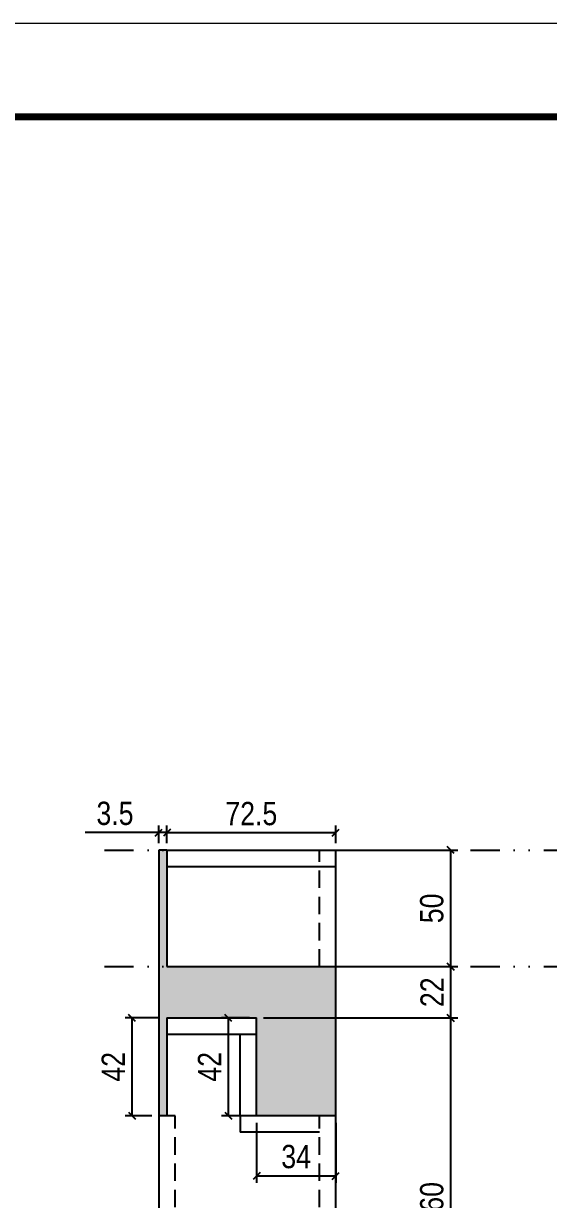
# Model space of a CAD drawing. Extents: x 14400 to 27878, y -21631 to 6985.
# Drawn here: x 14783 to 15009, y -9600 to -9095 of the extents above; entities that cross this region are included whole.
import ezdxf

# ---------------------------------------------------------------- set-up
doc = ezdxf.new("R2010")
doc.units = 0
for name, pattern in [('DASHED', [0.75, 0.5, -0.25]), ('DIVIDE2', [0.625, 0.25, -0.125, 0, -0.125, 0, -0.125]), ('HIDDEN', [0.375, 0.25, -0.125])]:
    doc.linetypes.add(name, pattern=pattern)
for name, color, linetype in [('COTA', 241, 'Continuous'), ('Nível', 160, 'Continuous'), ('Painéis', 200, 'Continuous'), ('SARR_2.2x7', 40, 'Continuous'), ('Sarrafo de Pressão', 42, 'HIDDEN')]:
    doc.layers.add(name, color=color, linetype=linetype)
doc.layers.add('Folhas', color=255, linetype='Continuous', lineweight=9)
doc.layers.add('SARRAFO DE PRESSAO', color=251, linetype='DASHED', lineweight=9)
doc.styles.add('COTA TECNICA', font='techl___.ttf', dxfattribs={"height": 10})
doc.dimstyles.new('PAINEL', dxfattribs={"dimtxt": 10, "dimasz": 3, "dimexe": 3, "dimexo": 3, "dimgap": 3, "dimtad": 1, "dimdec": 1, "dimzin": 12, "dimdsep": 46, "dimtxsty": 'COTA TECNICA', "dimblk1": 'OBLIQUE', "dimblk2": 'OBLIQUE', "dimsah": 1, "dimcen": 0.9, "dimclrd": 4, "dimclre": 4, "dimclrt": 240, "dimadec": 1, "dimazin": 3, "dimtfac": 1, "dimtdec": 1, "dimtmove": 0, "dimatfit": 3, "dimfxl": 1, "dimtolj": 1, "dimtzin": 12, "dimarcsym": 0})

# ---------------------------------------------------------------- blocks, each defined once
blk = doc.blocks.new('9999999999')
at = {"layer": 'Folhas'}
blk.add_lwpolyline([(98138.98, 34190.21), (99623.98, 34190.21), (99623.98, 35240.21), (98138.98, 35240.21)], close=True, dxfattribs=at)
at = {"layer": 'Folhas', "color": 30, "const_width": 3}
blk.add_lwpolyline([(98213.98, 34230.21), (99583.98, 34230.21), (99583.98, 35200.21), (98213.98, 35200.21)], close=True, dxfattribs=at)
blk = doc.blocks.new('_Oblique')
at = {"color": 0, "linetype": 'ByBlock', "lineweight": -2}
blk.add_line((-0.5, -0.5), (0.5, 0.5), dxfattribs=at)
blk = doc.blocks.new('*D2685')
at = {"layer": 'COTA', "color": 4, "lineweight": -2, "transparency": 16777216}
for p, q in [((14886.28, -9522.04), (14969.65, -9522.04)), ((14966.65, -9682.04), (14966.65, -9522.04)), ((14920.28, -9682.04), (14969.65, -9682.04))]:
    blk.add_line(p, q, dxfattribs=at)
at = {"layer": 'Defpoints', "color": 0, "transparency": 16777216}
for p in [(14883.28, -9522.04), (14966.65, -9522.04), (14917.28, -9682.04)]:
    blk.add_point(p, dxfattribs=at)
at = {"layer": 'COTA', "color": 4, "lineweight": -2, "transparency": 16777216, "xscale": 3, "yscale": 3, "zscale": 3}
for p, rotation in [((14966.65, -9522.04), 90), ((14966.65, -9682.04), 270)]:
    blk.add_blockref('_Oblique', p, dxfattribs=dict(at, rotation=rotation))
at = {"layer": 'COTA', "color": 240, "transparency": 16777216, "insert": (14958.55, -9602.04), "char_height": 10, "attachment_point": 5, "rotation": 90, "style": 'COTA TECNICA'}
blk.add_mtext('\\A1;160', dxfattribs=at)
blk = doc.blocks.new('*D2682')
at = {"layer": 'COTA', "color": 4, "lineweight": -2, "transparency": 16777216}
for p, q in [((14920.28, -9500.04), (14969.65, -9500.04)), ((14966.65, -9522.04), (14966.65, -9500.04)), ((14886.28, -9522.04), (14969.65, -9522.04))]:
    blk.add_line(p, q, dxfattribs=at)
at = {"layer": 'Defpoints', "color": 0, "transparency": 16777216}
for p in [(14917.28, -9500.04), (14966.65, -9500.04), (14883.28, -9522.04)]:
    blk.add_point(p, dxfattribs=at)
at = {"layer": 'COTA', "color": 4, "lineweight": -2, "transparency": 16777216, "xscale": 3, "yscale": 3, "zscale": 3}
for p, rotation in [((14966.65, -9500.04), 90), ((14966.65, -9522.04), 270)]:
    blk.add_blockref('_Oblique', p, dxfattribs=dict(at, rotation=rotation))
at = {"layer": 'COTA', "color": 240, "transparency": 16777216, "insert": (14958.65, -9511.04), "char_height": 10, "attachment_point": 5, "rotation": 90, "style": 'COTA TECNICA'}
blk.add_mtext('\\A1;22', dxfattribs=at)
blk = doc.blocks.new('*D3104')
at = {"layer": 'COTA', "color": 4, "lineweight": -2, "transparency": 16777216}
for p, q in [((14920.28, -9450.04), (14969.65, -9450.04)), ((14966.65, -9500.04), (14966.65, -9450.04)), ((14920.28, -9500.04), (14969.65, -9500.04))]:
    blk.add_line(p, q, dxfattribs=at)
at = {"layer": 'Defpoints', "color": 0, "transparency": 16777216}
for p in [(14917.28, -9450.04), (14966.65, -9450.04), (14917.28, -9500.04)]:
    blk.add_point(p, dxfattribs=at)
at = {"layer": 'COTA', "color": 4, "lineweight": -2, "transparency": 16777216, "xscale": 3, "yscale": 3, "zscale": 3}
for p, rotation in [((14966.65, -9450.04), 90), ((14966.65, -9500.04), 270)]:
    blk.add_blockref('_Oblique', p, dxfattribs=dict(at, rotation=rotation))
at = {"layer": 'COTA', "color": 240, "transparency": 16777216, "insert": (14958.54, -9475.04), "char_height": 10, "attachment_point": 5, "rotation": 90, "style": 'COTA TECNICA'}
blk.add_mtext('\\A1;50', dxfattribs=at)
blk = doc.blocks.new('*D3105')
at = {"layer": 'COTA', "color": 4, "lineweight": -2, "transparency": 16777216}
for p, q in [((14841.78, -9522.04), (14826.83, -9522.04)), ((14829.83, -9564.04), (14829.83, -9522.04)), ((14838.28, -9564.04), (14826.83, -9564.04))]:
    blk.add_line(p, q, dxfattribs=at)
at = {"layer": 'Defpoints', "color": 0, "transparency": 16777216}
for p in [(14829.83, -9522.04), (14844.78, -9522.04), (14841.28, -9564.04)]:
    blk.add_point(p, dxfattribs=at)
at = {"layer": 'COTA', "color": 4, "lineweight": -2, "transparency": 16777216, "xscale": 3, "yscale": 3, "zscale": 3}
for p, rotation in [((14829.83, -9522.04), 90), ((14829.83, -9564.04), 270)]:
    blk.add_blockref('_Oblique', p, dxfattribs=dict(at, rotation=rotation))
at = {"layer": 'COTA', "color": 240, "transparency": 16777216, "insert": (14821.75, -9543.04), "char_height": 10, "attachment_point": 5, "rotation": 90, "style": 'COTA TECNICA'}
blk.add_mtext('\\A1;42', dxfattribs=at)
blk = doc.blocks.new('*D3106')
at = {"layer": 'COTA', "color": 4, "lineweight": -2, "transparency": 16777216}
for p, q in [((14841.28, -9447.04), (14841.28, -9439.54)), ((14844.78, -9447.04), (14844.78, -9439.54)), ((14841.28, -9442.54), (14809.67, -9442.54)), ((14844.78, -9442.54), (14841.28, -9442.54)), ((14844.78, -9442.54), (14847.78, -9442.54))]:
    blk.add_line(p, q, dxfattribs=at)
at = {"layer": 'Defpoints', "color": 0, "transparency": 16777216}
for p in [(14841.28, -9442.54), (14841.28, -9450.04), (14844.78, -9450.04)]:
    blk.add_point(p, dxfattribs=at)
at = {"layer": 'COTA', "color": 4, "lineweight": -2, "transparency": 16777216, "xscale": 3, "yscale": 3, "zscale": 3}
blk.add_blockref('_Oblique', (14841.28, -9442.54), dxfattribs=at)
at = {"layer": 'COTA', "color": 4, "lineweight": -2, "transparency": 16777216, "xscale": 3, "yscale": 3, "zscale": 3, "rotation": 180}
blk.add_blockref('_Oblique', (14844.78, -9442.54), dxfattribs=at)
at = {"layer": 'COTA', "color": 240, "transparency": 16777216, "insert": (14822.48, -9434.32), "char_height": 10, "attachment_point": 5, "style": 'COTA TECNICA'}
blk.add_mtext('\\A1;3.5', dxfattribs=at)
blk = doc.blocks.new('*D3107')
at = {"layer": 'COTA', "color": 4, "lineweight": -2, "transparency": 16777216}
for p, q in [((14844.78, -9447.04), (14844.78, -9439.54)), ((14917.28, -9447.04), (14917.28, -9439.54)), ((14844.78, -9442.54), (14917.28, -9442.54))]:
    blk.add_line(p, q, dxfattribs=at)
at = {"layer": 'Defpoints', "color": 0, "transparency": 16777216}
for p in [(14917.28, -9442.54), (14844.78, -9450.04), (14917.28, -9450.04)]:
    blk.add_point(p, dxfattribs=at)
at = {"layer": 'COTA', "color": 4, "lineweight": -2, "transparency": 16777216, "xscale": 3, "yscale": 3, "zscale": 3, "rotation": 180}
blk.add_blockref('_Oblique', (14844.78, -9442.54), dxfattribs=at)
at = {"layer": 'COTA', "color": 4, "lineweight": -2, "transparency": 16777216, "xscale": 3, "yscale": 3, "zscale": 3}
blk.add_blockref('_Oblique', (14917.28, -9442.54), dxfattribs=at)
at = {"layer": 'COTA', "color": 240, "transparency": 16777216, "insert": (14881.03, -9434.43), "char_height": 10, "attachment_point": 5, "style": 'COTA TECNICA'}
blk.add_mtext('\\A1;72.5', dxfattribs=at)
blk = doc.blocks.new('*D3108')
at = {"layer": 'COTA', "color": 4, "lineweight": -2, "transparency": 16777216}
for p, q in [((14880.28, -9522.04), (14868.16, -9522.04)), ((14871.16, -9564.04), (14871.16, -9522.04)), ((14880.28, -9564.04), (14868.16, -9564.04))]:
    blk.add_line(p, q, dxfattribs=at)
at = {"layer": 'Defpoints', "color": 0, "transparency": 16777216}
for p in [(14871.16, -9522.04), (14883.28, -9522.04), (14883.28, -9564.04)]:
    blk.add_point(p, dxfattribs=at)
at = {"layer": 'COTA', "color": 4, "lineweight": -2, "transparency": 16777216, "xscale": 3, "yscale": 3, "zscale": 3}
for p, rotation in [((14871.16, -9522.04), 90), ((14871.16, -9564.04), 270)]:
    blk.add_blockref('_Oblique', p, dxfattribs=dict(at, rotation=rotation))
at = {"layer": 'COTA', "color": 240, "transparency": 16777216, "insert": (14863.09, -9543.04), "char_height": 10, "attachment_point": 5, "rotation": 90, "style": 'COTA TECNICA'}
blk.add_mtext('\\A1;42', dxfattribs=at)
blk = doc.blocks.new('*D3109')
at = {"layer": 'COTA', "color": 4, "lineweight": -2, "transparency": 16777216}
for p, q in [((14883.28, -9567.04), (14883.28, -9592.84)), ((14917.28, -9567.04), (14917.28, -9592.84)), ((14883.28, -9589.84), (14917.28, -9589.84))]:
    blk.add_line(p, q, dxfattribs=at)
at = {"layer": 'Defpoints', "color": 0, "transparency": 16777216}
for p in [(14883.28, -9564.04), (14917.28, -9564.04), (14917.28, -9589.84)]:
    blk.add_point(p, dxfattribs=at)
at = {"layer": 'COTA', "color": 4, "lineweight": -2, "transparency": 16777216, "xscale": 3, "yscale": 3, "zscale": 3, "rotation": 180}
blk.add_blockref('_Oblique', (14883.28, -9589.84), dxfattribs=at)
at = {"layer": 'COTA', "color": 4, "lineweight": -2, "transparency": 16777216, "xscale": 3, "yscale": 3, "zscale": 3}
blk.add_blockref('_Oblique', (14917.28, -9589.84), dxfattribs=at)
at = {"layer": 'COTA', "color": 240, "transparency": 16777216, "insert": (14900.28, -9581.62), "char_height": 10, "attachment_point": 5, "style": 'COTA TECNICA'}
blk.add_mtext('\\A1;34', dxfattribs=at)

msp = doc.modelspace()

# ---------------------------------------------------------------- hatches: boundary and pattern name
at = {"layer": 'COTA'}
h = msp.add_hatch(dxfattribs=at)
h.set_pattern_fill('AR-CONC', color=256, scale=0.03)
h.paths.add_polyline_path([(14917.28, -9500.041), (14844.78, -9500.041), (14841.28, -9500.041), (14841.28, -9564.041), (14844.78, -9564.041), (14844.78, -9522.041), (14883.28, -9522.041), (14883.28, -9564.041), (14917.28, -9564.041)])
h.paths.add_polyline_path([(14844.78, -9450.041), (14841.28, -9450.041), (14841.28, -9500.041), (14844.78, -9500.041)])

# ---------------------------------------------------------------- linework, layer by layer
for p, q in [((14841.28, -9450.041), (14841.28, -9564.041)), ((14844.78, -9450.041), (14841.28, -9450.041)), ((14917.28, -9564.041), (14917.28, -9500.041)), ((14883.28, -9564.041), (14876.28, -9564.041)), ((14876.28, -9564.041), (14876.28, -9571.041))]:
    msp.add_line(p, q, dxfattribs=at)
at = {"layer": 'Nível', "color": 4, "linetype": 'DIVIDE2', "ltscale": 50}
for p, q in [((14817.951, -9450.041), (15844.967, -9450.041)), ((14817.951, -9500.041), (15844.967, -9500.041))]:
    msp.add_line(p, q, dxfattribs=at)
at = {"layer": 'Painéis'}
for p, q in [((14844.78, -9450.041), (14917.28, -9450.041)), ((14844.78, -9450.041), (14844.78, -9500.041)), ((14917.28, -9500.041), (14917.28, -9450.041)), ((14844.78, -9500.041), (14917.28, -9500.041)), ((14844.78, -9522.041), (14883.28, -9522.041)), ((14844.78, -9522.041), (14844.78, -9564.041)), ((14883.28, -9564.041), (14883.28, -9522.041)), ((14841.28, -9564.041), (14841.28, -9804.041)), ((14848.28, -9564.041), (14841.28, -9564.041)), ((14917.28, -9564.041), (14883.28, -9564.041)), ((14917.28, -9804.041), (14917.28, -9564.041))]:
    msp.add_line(p, q, dxfattribs=at)
at = {"layer": 'SARR_2.2x7'}
for p, q in [((14844.78, -9457.041), (14917.28, -9457.041)), ((14844.78, -9529.041), (14883.28, -9529.041)), ((14876.28, -9564.041), (14876.28, -9529.041)), ((14910.28, -9571.041), (14876.28, -9571.041))]:
    msp.add_line(p, q, dxfattribs=at)
at = {"layer": 'Sarrafo de Pressão', "ltscale": 30}
for p, q in [((14910.28, -9500.041), (14910.28, -9450.041)), ((14848.28, -9682.041), (14848.28, -9564.041)), ((14910.28, -9682.041), (14910.28, -9564.041))]:
    msp.add_line(p, q, dxfattribs=at)

# ---------------------------------------------------------------- block references
at = {"layer": 'SARRAFO DE PRESSAO', "color": 6, "linetype": 'ByBlock'}
msp.add_blockref('9999999999', (-83739.011, -44335.529), dxfattribs=at)

# ---------------------------------------------------------------- dimensions: what is measured, and where the dimension line sits
at = {"layer": 'COTA'}
for base, p1, p2, picture, middle in [((14841.28, -9442.539), (14844.78, -9450.041), (14841.28, -9450.041), '*D3106', (14822.478, -9434.319)), ((14917.28, -9442.539), (14844.78, -9450.041), (14917.28, -9450.041), '*D3107', (14881.03, -9434.429)), ((14917.28, -9589.843), (14883.28, -9564.041), (14917.28, -9564.041), '*D3109', (14900.28, -9581.624))]:
    dim = msp.add_linear_dim(base=base, p1=p1, p2=p2, dimstyle='PAINEL', dxfattribs=at)
    dim.commit()
    dim.dimension.update_dxf_attribs({"geometry": picture, "text_midpoint": middle})
for base, p1, p2, picture, middle in [((14966.648, -9450.041), (14917.28, -9500.041), (14917.28, -9450.041), '*D3104', (14958.538, -9475.041)), ((14966.648, -9500.041), (14883.28, -9522.041), (14917.28, -9500.041), '*D2682', (14958.648, -9511.041)), ((14829.827, -9522.041), (14841.28, -9564.041), (14844.78, -9522.041), '*D3105', (14821.754, -9543.041)), ((14871.16, -9522.041), (14883.28, -9564.041), (14883.28, -9522.041), '*D3108', (14863.086, -9543.041)), ((14966.648, -9522.041), (14917.28, -9682.041), (14883.28, -9522.041), '*D2685', (14958.545, -9602.041))]:
    dim = msp.add_linear_dim(base=base, p1=p1, p2=p2, angle=90, dimstyle='PAINEL', dxfattribs=at)
    dim.commit()
    dim.dimension.update_dxf_attribs({"geometry": picture, "text_midpoint": middle})

doc.saveas('drawing.dxf')
